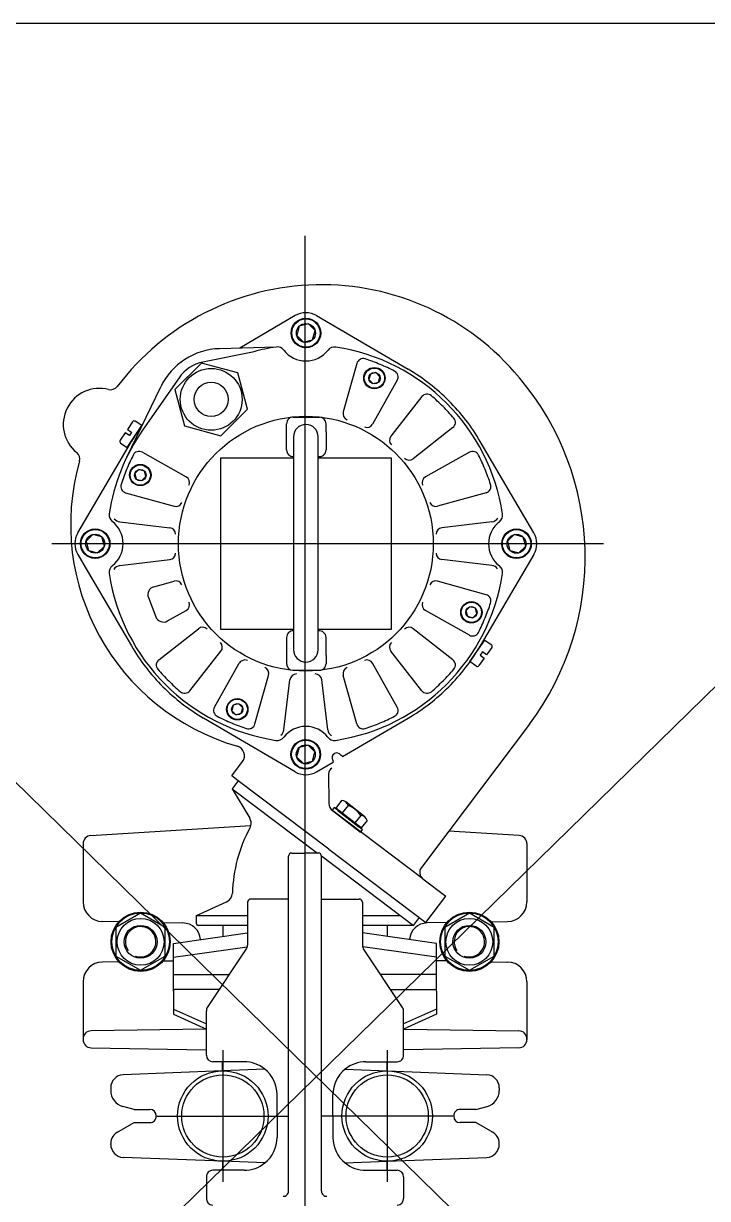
# Model space of a CAD drawing. Header units: metres. Extents: x 4626 to 5839, y 1264 to 1407.
# Drawn here: x 5795.9601 to 5796.1642, y 1300.4531 to 1300.8037 of the extents above; entities that cross this region are included whole.
import ezdxf

# ---------------------------------------------------------------- set-up
doc = ezdxf.new("R2010")
doc.units = ezdxf.units.M
doc.layers.add('AMR_IS_Pluvial', color=40, linetype='Continuous', true_color=0xffbf00)

# ---------------------------------------------------------------- blocks, each defined once
blk = doc.blocks.new('Pozo bombeo pluvial')
at = {"layer": 'AMR_IS_Pluvial'}
for p, q in [((-0.3287299519715816, 0.699451249266076), (0.3137887352049802, 0.07098141211395159)), ((0.3137887304055766, 0.6994512541730273), (-0.3287299471721781, 0.0709814072070003)), ((-0.01087824227033707, 0.6361091263602248), (-0.01087823976376967, 0.3079193904995918)), ((-0.01384433110706595, 0.6122678529964105), (-0.03035055240798101, 0.6025938589175439)), ((-0.00739512691325217, 0.6122678530455232), (0.01988996787258657, 0.5962765591361858)), ((-0.01260168032968068, 0.6090870833450026), (-0.01333472041460482, 0.6063513404199057)), ((-0.00986593741527031, 0.6098201234722183), (-0.01260168032968068, 0.6090870833450026)), ((-0.007863234585784085, 0.6078174206736549), (-0.00986593741527031, 0.6098201234722183)), ((-0.00859627467161772, 0.6050816777483305), (-0.007863234585784085, 0.6078174206736549)), ((-0.01333472041460482, 0.6063513404199057), (-0.01133201758602809, 0.6043486376213423)), ((-0.01133201758602809, 0.6043486376213423), (-0.00859627467161772, 0.6050816777483305)), ((-0.02609570055483346, 0.6014757798759547), (-0.04131878165026137, 0.5984298294310975)), ((-0.01949890350988426, 0.6029093822237428), (-0.03638760273042863, 0.6024183252179682)), ((-0.04177377670202986, 0.5981236648124195), (-0.04970447978303127, 0.5901929616097732)), ((-0.03094023471749097, 0.5952208260750922), (-0.04177377670202986, 0.5981236648124195)), ((0.004589239891174657, 0.598020330621921), (0.0005332180917321239, 0.5835514907685138)), ((-0.04846549249396048, 0.5937468884683312), (-0.05933500429728156, 0.5781335770655005)), ((-0.02803739581486298, 0.5843872841351185), (-0.03094023471749097, 0.5952208260750922)), ((0.008641130553769472, 0.5948219072354277), (0.008201306502996886, 0.5931804614801877)), ((0.008201306502996886, 0.5931804614801877), (0.009402928199961025, 0.5919788398014134)), ((0.01028257630241569, 0.5952617313114388), (0.008641130553769472, 0.5948219072354277)), ((0.01666884817859682, 0.5930167931489905), (0.009305874121309898, 0.5799177377411979)), ((0.01148419799937983, 0.5940601096326645), (0.01028257630241569, 0.5952617313114388)), ((0.01104437394860724, 0.5924186638771971), (0.01148419799937983, 0.5940601096326645)), ((-0.06406956057071511, 0.5700353555562288), (-0.05391414406312833, 0.5910613878197637)), ((-0.04970447978303127, 0.5901929616097732), (-0.04680164088040328, 0.5793594196695722)), ((0.009402928199961025, 0.5919788398014134), (0.01104437394860724, 0.5924186638771971)), ((0.02402021800571674, 0.5881047649520497), (0.01473595718471188, 0.5762894722963665)), ((-0.03596809889677388, 0.5764565809322448), (-0.02803739581486298, 0.5843872841351185)), ((-0.06398454197278625, 0.5729406796858711), (-0.05959546011399652, 0.5794477612448645)), ((-0.06235446693699487, 0.5805804613833061), (-0.06387376450311422, 0.5783280100745287)), ((-0.05959546011399652, 0.5794477612448645), (-0.06151630052045221, 0.5807433844372554)), ((-0.04680164088040328, 0.5793594196695722), (-0.03596809889677388, 0.5764565809322448)), ((-0.01638188485412684, 0.5721814059179451), (-0.01638188487868319, 0.5800305723078054)), ((-0.01441964490459213, 0.5819926059571117), (-0.01047216852566635, 0.5819926059521094)), ((-0.01061482318891649, 0.579785085988533), (-0.01062463437574479, 0.579785086001948)), ((-0.01047216852566635, 0.5819926059632508), (-0.00657068492819235, 0.5819926059930367)), ((-0.004608444894984132, 0.5775775660079034), (-0.00460844491408352, 0.5800303660080317)), ((0.03326554996965569, 0.5788594331293098), (0.02145025745630846, 0.5695751721273155)), ((-0.06454900786593498, 0.5773269206038094), (-0.06606830543296383, 0.575074469295032)), ((-0.06329764602833166, 0.5764828664005108), (-0.06454900786593498, 0.5773269206038094)), ((-0.06387376450311422, 0.5783280100745287), (-0.0626224026646014, 0.5774839558707754)), ((-0.0626224026646014, 0.5774839558707754), (-0.06329764602833166, 0.5764828664005108)), ((-0.0142989287214732, 0.576110791573683), (-0.01429892822125112, 0.512573460307749)), ((-0.006940528491213627, 0.5442194859901974), (-0.006940528761333553, 0.5761107916168839)), ((-0.004608444894984132, 0.5775775660079034), (-0.00460844485405687, 0.5721814060079851)), ((-0.07866809557435772, 0.5474440875391338), (-0.06267680166456557, 0.5747291823254272)), ((-0.06590538237924193, 0.574236302878262), (-0.06398454197278625, 0.5729406796858711)), ((0.05742863854356983, 0.5474440885784588), (0.04143734421722911, 0.5747291831207804)), ((-0.05941703567714285, 0.5715080626316649), (-0.04631798026912293, 0.5641450885746053)), ((-0.03611528392502805, 0.5697150410069298), (-0.03611528353576432, 0.518696801006854)), ((-0.0142989286705415, 0.5697150411733674), (-0.03611528392502805, 0.5697150410069298)), ((0.01490295607527514, 0.5697150413964209), (-0.006940528706763871, 0.569715041229756)), ((0.01490295646453887, 0.5186968013963451), (0.01490295607527514, 0.5697150413964209)), ((0.03817757827982859, 0.5715080633769958), (0.02507852298458602, 0.5641450891198474)), ((-0.06046035216149903, 0.5663234124526753), (-0.06166197384027328, 0.5651217907552564)), ((-0.06166197384027328, 0.5651217907552564), (-0.06122214976403484, 0.5634803450066102)), ((-0.05881890640648635, 0.5658835884014479), (-0.06046035216149903, 0.5663234124526753)), ((-0.05837908232933842, 0.5642421426530291), (-0.05881890640648635, 0.5658835884014479)), ((-0.06122214976403484, 0.5634803450066102), (-0.05958070400902216, 0.5630405209556102)), ((-0.05958070400902216, 0.5630405209556102), (-0.05837908232933842, 0.5642421426530291)), ((-0.06442057315052807, 0.559428454343788), (-0.04995173329734826, 0.555372432544118)), ((0.04318111593693175, 0.5594284551655164), (0.02871227614468808, 0.5553724331448393)), ((-0.06616069864594465, 0.5507587518272885), (-0.05122581065552367, 0.548967212868547)), ((0.04490256237932044, 0.5507565119828541), (0.02998635360108892, 0.5489672134888224)), ((0.07822858977488067, 0.5442194866404861), (-0.08645692615573353, 0.5442194853831097)), ((-0.0742176632020346, 0.5469759798666018), (-0.076220366000598, 0.5449732770375704)), ((-0.076220366000598, 0.5449732770375704), (-0.07548732587383711, 0.5422375341236148)), ((-0.0714819202767103, 0.5462429397814503), (-0.0742176632020346, 0.5469759798666018)), ((-0.0727515829485128, 0.5415044940382359), (-0.0707488801499494, 0.5435071968672673)), ((-0.0707488801499494, 0.5435071968672673), (-0.0714819202767103, 0.5462429397814503)), ((-0.006940528249288036, 0.5125734603902856), (-0.006940528491213627, 0.5442194859901974)), ((0.05151212596683763, 0.5469344778857703), (0.04950942316827422, 0.5449317750567388)), ((0.04950942316827422, 0.5449317750567388), (0.05024246329594462, 0.5421960321427832)), ((0.05424786889216193, 0.5462014378003914), (0.05151212596683763, 0.5469344778857703)), ((0.05498090901892283, 0.5434656948864358), (0.05424786889216193, 0.5462014378003914)), ((-0.07866809552524501, 0.5409948833457747), (-0.07578083052612783, 0.5360684967213274)), ((-0.07548732587383711, 0.5422375341236148), (-0.0727515829485128, 0.5415044940382359)), ((0.05742863859268255, 0.5409948843848724), (0.0414373446828904, 0.5137097895985789)), ((0.05024246329594462, 0.5421960321427832), (0.05297820622035943, 0.5414629920574043)), ((0.05297820622035943, 0.5414629920574043), (0.05498090901892283, 0.5434656948864358)), ((-0.06614201936099562, 0.537682459941152), (-0.0512258105827641, 0.5394717584351838)), ((0.04492124166517897, 0.537680220096945), (0.0299863536738485, 0.5394717590554592)), ((-0.07578083052612783, 0.5360684967213274), (-0.07415687018692552, 0.5332976196132222)), ((-0.07415687018692552, 0.5332976196132222), (-0.06267680119890429, 0.5137097888034532)), ((-0.05599075291956979, 0.5313736319799318), (-0.04995173312636325, 0.5330665387791669)), ((0.04318111616976239, 0.5290105175804456), (0.02871227631567308, 0.5330665393798881)), ((-0.05761496217564854, 0.5281235228062542), (-0.05539244599822268, 0.5224036239262659)), ((-0.05190430755646958, 0.5211538100797952), (-0.0463179799653517, 0.5242938828041588)), ((0.03817757869637717, 0.5169309092923413), (0.02507852328835725, 0.5242938833494009)), ((0.03834124702734698, 0.5253984509686234), (0.03713962534857274, 0.5241968292709771)), ((0.03713962534857274, 0.5241968292709771), (0.03757944942481117, 0.5225553835225583)), ((0.03757944942481117, 0.5225553835225583), (0.03922089517982386, 0.5221155594713309)), ((0.03998269278326916, 0.524958626917396), (0.03834124702734698, 0.5253984509686234)), ((0.03922089517982386, 0.5221155594713309), (0.0404225168585981, 0.5233171811687498)), ((0.0404225168585981, 0.5233171811687498), (0.03998269278326916, 0.524958626917396)), ((-0.05450500695133087, 0.5095795387946964), (-0.04268971443798364, 0.5188637997966907)), ((-0.03611528353576432, 0.518696801006854), (-0.01429892826945434, 0.5186968011735189)), ((-0.01638188442666433, 0.5162575659182949), (-0.01638188433116738, 0.508408398850861)), ((-0.006940528296581761, 0.5186968012296802), (0.01490295646453887, 0.5186968013963451)), ((-0.004608444385667099, 0.5108614060079617), (-0.00460844442659436, 0.5162575660081075)), ((0.03326555049898161, 0.509579539464994), (0.02145025784375321, 0.5188638002864536)), ((0.03829955525452533, 0.5090300062292954), (0.0428015328670881, 0.5154594966879813)), ((0.0428015328670881, 0.5154594966879813), (0.04469946897916088, 0.5141305475376612)), ((-0.04525967498830141, 0.5003342069721839), (-0.03597541416638705, 0.512149499627867)), ((0.02402021867601434, 0.5003342075010551), (0.01473595767402003, 0.512149500014857)), ((0.04205292185906728, 0.5119298374529535), (0.04136030991776352, 0.5109406850747291)), ((0.04328936233105196, 0.5110640725274607), (0.04205292185906728, 0.5119298374529535)), ((0.04484773919739382, 0.5132896653783519), (0.04328936233105196, 0.5110640725274607)), ((-0.03790830516027199, 0.4954221787752431), (-0.03054533110298507, 0.5085212341830356)), ((-0.01062463379275869, 0.5088991659351905), (-0.0106148226204823, 0.5088991659620206)), ((-0.004608444385667099, 0.5108614060079617), (-0.00460844436656771, 0.5084086060080608)), ((0.01666884892438247, 0.4954221791917917), (0.00930587466700672, 0.508521234487489)), ((0.04019749136659811, 0.50770105707943), (0.03829955525452533, 0.5090300062292954)), ((0.04259675039156718, 0.5100749201492363), (0.04103837352522532, 0.5078493272981177)), ((0.04136030991776352, 0.5109406850747291), (0.04259675039156718, 0.5100749201492363)), ((-0.01441964432797249, 0.5064463659091416), (-0.01040202197873441, 0.5064463659755347)), ((-0.01040202197873441, 0.5064463659637113), (-0.006570684351572709, 0.5064463659930425)), ((-0.02582869687194034, 0.4904186413023126), (-0.0217726750734073, 0.5048874811554924)), ((-0.01715899435566826, 0.4886785158064413), (-0.01536745539760886, 0.503613403797317)), ((-0.004082702470441291, 0.4886971950918451), (-0.005872000963790924, 0.5036134038696218)), ((0.004589240713357867, 0.4904186415346885), (0.000533218691998627, 0.5048874813260227)), ((-0.03228383093028242, 0.4960203080468091), (-0.0327236549819645, 0.4943788622913416)), ((-0.0306423851816362, 0.4964601321230475), (-0.03228383093028242, 0.4960203080468091)), ((-0.02944076348467206, 0.4952585104438185), (-0.0306423851816362, 0.4964601321230475)), ((-0.02988058753544465, 0.4936170646885785), (-0.02944076348467206, 0.4952585104438185)), ((-0.01384433006842301, 0.476171118878483), (-0.04112942485426174, 0.4921624127878204)), ((-0.0327236549819645, 0.4943788622913416), (-0.03152203328318137, 0.4931772406125674)), ((-0.03152203328318137, 0.4931772406125674), (-0.02988058753544465, 0.4936170646885785)), ((0.0003021378579433076, 0.4806823442659152), (0.01988996866748494, 0.4921624132539364)), ((0.05607152458924247, 0.4903664726020907), (0.03202704588420602, 0.4584583711412051)), ((-0.009907439395647089, 0.4840903343026639), (-0.01264318231005745, 0.483357294175903)), ((-0.007904736567070358, 0.4820876315043279), (-0.009907439395647089, 0.4840903343026639)), ((-0.01264318231005745, 0.483357294175903), (-0.0133762223949816, 0.4806215512503513)), ((-0.0133762223949816, 0.4806215512503513), (-0.01137351956640487, 0.4786188484517879)), ((-0.0086377766519945, 0.4793518885790036), (-0.007904736567070358, 0.4820876315043279)), ((-0.002120711879797454, 0.4815631399899303), (-0.002106594401993789, 0.4815718391355404)), ((-0.002106594401993789, 0.4815718391355404), (-0.002082180460092786, 0.48158699729197)), ((0.0003021378579433076, 0.4806823442659152), (-0.000190711996765458, 0.4811445889363313)), ((-0.03275426769323531, 0.4749043842698484), (-0.029533407645431, 0.4791786099842739)), ((-0.01137351956640487, 0.4786188484517879), (-0.0086377766519945, 0.4793518885790036)), ((-0.007395125874609221, 0.4761711189280504), (-0.002468739250616636, 0.4790583839271676)), ((-0.002610315706078836, 0.4795525370420819), (-0.002468739250616636, 0.4790583839271676)), ((-0.03079537450321368, 0.4734282523959337), (-0.03275426769323531, 0.4749043842698484)), ((-0.03079537450321368, 0.4734282523959337), (-0.03256673275154753, 0.471077580567453)), ((-0.003762648476367758, 0.4530576325369111), (-0.03079537450321368, 0.4734282523959337)), ((-0.00385294332227204, 0.4755289976133099), (-0.003774398272980761, 0.4667925734661367)), ((-0.03256673275154753, 0.471077580567453), (-0.007145065601434908, 0.4519209806312574)), ((-0.03256673275154753, 0.471077580567453), (-0.02736338363229152, 0.462272618075076)), ((6.323585785139585e-05, 0.467577449878263), (-0.001678471835475648, 0.4653481656564509)), ((0.006954585946914449, 0.4627119769784258), (0.001263386142454692, 0.4671584295138018)), ((-0.002202945009230461, 0.465508917173338), (-0.002806982790389156, 0.4647357840581208)), ((-0.002806982790389156, 0.4647357840581208), (-0.0005842250839123153, 0.4629991754384264)), ((0.02433234644831828, 0.4441714889590003), (-0.002602515468424826, 0.464468362923526)), ((1.981269724637968e-05, 0.4637723085536436), (-0.002202945009230461, 0.465508917173338)), ((0.005909794572289684, 0.4594195622757979), (-0.001678471835475648, 0.4653481656564509)), ((-0.001074313946446637, 0.4646271339602208), (-0.0009535063900329988, 0.4647817605832643)), ((-0.001074313946446637, 0.4646271339602208), (0.005172888195374981, 0.4597462847978022)), ((-0.0005842250839123153, 0.4629991754384264), (0.003474723771432764, 0.4598279770893896)), ((0.004078761551681964, 0.4606011102046068), (1.981269724637968e-05, 0.4637723085536436)), ((0.001960302459337981, 0.4660952990329861), (0.0002185947669204324, 0.463866014811174)), ((0.005754435663220647, 0.463130997342887), (0.004012727970803098, 0.4609017131208475)), ((-0.07480182265862823, 0.4571638577067461), (-0.02703104943157086, 0.4601060505235637)), ((0.003474723771432764, 0.4598279770893896), (0.00569748147700011, 0.4580913684696952)), ((0.006301519258158805, 0.4588645015851398), (0.004078761551681964, 0.4606011102046068)), ((0.005172888195374981, 0.4597462847978022), (0.005293695751788619, 0.4599009114208457)), ((0.007651502264707233, 0.4616488464976101), (0.005909794572289684, 0.4594195622757979)), ((0.00569748147700011, 0.4580913684696952), (0.006301519258158805, 0.4588645015851398)), ((0.03202704588420602, 0.4584583711412051), (0.02384958513175661, 0.4476065140233914)), ((0.05304534085280466, 0.4571638586830886), (0.03202704588420602, 0.4584583711412051)), ((-0.0771038408838649, 0.4547156966034436), (-0.07710384075198817, 0.437351438385349)), ((-0.003762648476367758, 0.4530576325369111), (0.02522897074049979, 0.4312108808044286)), ((0.05534735911624011, 0.4547156976150291), (0.05534735924811685, 0.4373514393969344)), ((-0.01578384009189904, 0.3509662511060014), (-0.01578384085587459, 0.4509398605650858)), ((-0.01480272086337209, 0.451920980572595), (-0.01087824086334876, 0.4519209806026083)), ((-0.006953760863325442, 0.4519209806326216), (-0.01087824086334876, 0.4519209806026083)), ((-0.005977916700430796, 0.4510414708634016), (0.02149871930123481, 0.4303363408498626)), ((-0.005972640092295478, 0.3509662511808074), (-0.005972640856271028, 0.4509398606401192)), ((0.02433234644831828, 0.4441714889590003), (0.03113349823615863, 0.4390464535654246)), ((0.02522897074049979, 0.4312108808044286), (0.03113349823615863, 0.4390464535654246)), ((-0.04325520072143263, 0.4332797003553424), (-0.03425353075181192, 0.4373671605389973)), ((-0.0280478407503324, 0.4372041804713263), (-0.0280478406984912, 0.4303363404715128)), ((-0.01578384075855865, 0.4381853005652374), (-0.02706672075873939, 0.4381853004788354)), ((-0.005972640758955094, 0.4381853006400434), (0.005310239241225645, 0.438185300726218)), ((0.006291359249189554, 0.4372041807337155), (0.006291359301030752, 0.4303363407336747)), ((-0.06645452496013604, 0.4313845243277683), (-0.07131521908286231, 0.4314655358593882)), ((-0.05993424072585185, 0.4339267614147957), (-0.06729264069326746, 0.4296783871377556)), ((-0.05257584069295262, 0.4296783872503056), (-0.05993424072585185, 0.4339267614147957)), ((-0.04325520070233324, 0.4308269003554415), (-0.04325520072143263, 0.4332797003553424)), ((-0.04325520072143263, 0.4332797003553424), (-0.02804784072122857, 0.4332797004713029)), ((0.006291359278293385, 0.4332797007336922), (0.01759274863252358, 0.4332797008200941)), ((0.02149871930123481, 0.4303363408498626), (0.02327007754956867, 0.4326870126783433)), ((0.03817775927382172, 0.433926762163992), (0.03081935930731561, 0.4296783878871793)), ((0.04553615930672095, 0.4296783879995019), (0.03817775927382172, 0.433926762163992)), ((0.04469804354630469, 0.4313845251765542), (0.04955873766903096, 0.4314655367822979)), ((-0.06729264069326746, 0.4296783871377556), (-0.06729264062869333, 0.4211816386964529)), ((-0.05321652617294603, 0.4311608615016667), (-0.04732085773775907, 0.4310471008689092)), ((-0.0525758406283785, 0.4211816388087755), (-0.05257584069295262, 0.4296783872503056)), ((-0.05012304065803619, 0.4249498391450288), (-0.0280478406812108, 0.4280654930048513)), ((-0.0280478406984912, 0.4303363404715128), (-0.04276464069880603, 0.4303363403591902)), ((-0.03540624069864862, 0.4303363404151241), (-0.03540624067318277, 0.427026941718168)), ((-0.0280478406984912, 0.4303363404715128), (-0.02804784065301646, 0.4243844362179061)), ((0.006291359301030752, 0.4303363407336747), (0.006291359346505487, 0.424384436480068)), ((0.02149871930123481, 0.4303363408498626), (0.006291359301030752, 0.4303363407336747)), ((0.02836655934243026, 0.4249498397443858), (0.006291359318311152, 0.4280654932670132)), ((0.01364975930118817, 0.430336340789836), (0.01364975932665402, 0.4270269420926525)), ((0.03146004476275266, 0.4311608621483174), (0.02556437632938469, 0.4310471014255199)), ((0.03081935930731561, 0.4296783878871793), (0.03081935937188973, 0.4211816394456491)), ((0.04553615937129507, 0.4211816395579717), (0.04553615930672095, 0.4296783879995019)), ((-0.05012304054889682, 0.4107139403029123), (-0.05012304065803619, 0.4249498391450288)), ((0.02836655945156963, 0.4107139409024967), (0.02836655934243026, 0.4249498397443858)), ((-0.06729264062869333, 0.4211816386964529), (-0.05993424059579411, 0.416933264531508)), ((-0.05993424059579411, 0.416933264531508), (-0.0525758406283785, 0.4211816388087755)), ((-0.05012304062620387, 0.4208404439834794), (-0.02809614759644319, 0.4239517168105067)), ((-0.03998304671586084, 0.4058609963340132), (-0.02837663444006466, 0.4232971279270714)), ((0.02836655937426258, 0.4208404445830638), (0.006339666297208169, 0.423951717073578)), ((0.01822656569311221, 0.4058609967785287), (0.00662015314992459, 0.4232971281944629)), ((0.03081935937188973, 0.4211816394456491), (0.03817775940387946, 0.4169332652809317)), ((0.03817775940387946, 0.4169332652809317), (0.04553615937129507, 0.4211816395579717)), ((-0.06645452486918657, 0.4194755015191731), (-0.07131521899100335, 0.4193944899134294)), ((-0.05318486040778225, 0.4197364921815279), (-0.05012304061801842, 0.419778782935964)), ((0.03142837917312136, 0.4197364928277239), (0.02836655938244803, 0.4197787835355484)), ((0.04469804363725416, 0.4194755023681864), (0.04955873776088993, 0.4193944908363392)), ((-0.05012304058618611, 0.4156341471871201), (-0.03347752002173365, 0.4156341473144494)), ((0.02836655941428035, 0.4156341477864771), (0.01172103885073739, 0.4156341476596026)), ((-0.07710384056917974, 0.4135085872987929), (-0.077103840439122, 0.3963914541573104)), ((-0.05012304054889682, 0.4107139403029123), (-0.05012304049614613, 0.4038461003028715)), ((-0.03642612751355045, 0.4112045004076208), (-0.04963248055173608, 0.4112045003066669)), ((0.0146696464098568, 0.411204500797794), (0.02787599944804242, 0.4112045008985206)), ((0.02836655945156963, 0.4107139409024967), (0.02836655950432032, 0.4038461009022285)), ((0.05534735943092528, 0.4135085883103784), (0.05534735956189252, 0.3962465208828689)), ((-0.05012304050796956, 0.4053527486526036), (-0.0403118404738052, 0.4009341634996417)), ((-0.05012304049614613, 0.4038461003028715), (-0.04031184046198177, 0.3993912216728859)), ((-0.04031184041468805, 0.3931708457448622), (-0.04031184050290904, 0.4047736880431785)), ((0.0185553595847523, 0.3931708461941525), (0.01855535949653131, 0.4047736884926962)), ((0.02836655949249689, 0.4053527492519606), (0.01855535952563514, 0.4009341639489321)), ((0.02836655950432032, 0.4038461009022285), (0.01855535953745857, 0.3993912221224036)), ((-0.077103840439122, 0.3963914541573104), (-0.0771038404382125, 0.3962465198712835)), ((-0.04044496574442746, 0.3993519017435574), (-0.07468741875163687, 0.3988439843917604)), ((0.01868848481990426, 0.3993519021951215), (0.05293093783620861, 0.3988439853665113)), ((-0.07469566809322714, 0.3937941259143827), (-0.04044496569713374, 0.3931708457437253)), ((-0.04031184040195512, 0.3915821003779456), (-0.04031184041468805, 0.3931708457448622)), ((-0.03540624041397678, 0.3930537804153573), (-0.03540624011384352, 0.3538089804151241)), ((0.01364975958586001, 0.3930537807898418), (0.01364975988599326, 0.3538089807898359)), ((0.01855535959748522, 0.391582100827236), (0.0185553595847523, 0.3931708461941525)), ((0.05293918725419644, 0.3937941268891336), (0.01868848486719799, 0.3931708461952894)), ((-0.03540624038760143, 0.3896198604152232), (-0.03834960038784629, 0.3896198603929406)), ((-0.03553265208847733, 0.3870538478181516), (-0.03553265210848622, 0.3896198604143137)), ((-0.02902896038722247, 0.3896198604638812), (-0.03540624038760143, 0.3896198604152232)), ((0.007272479612765892, 0.3896198607412771), (0.01355904654792539, 0.3896198607892529)), ((0.01355904654792539, 0.3896343639808038), (0.01355904656611528, 0.3872533726098482)), ((0.01364975961223536, 0.389619860789935), (0.01659311961248022, 0.389619860812445)), ((-0.03552778978155402, 0.386930510363527), (-0.0651338077886976, 0.3857633584680116)), ((-0.0228507222409462, 0.3874302757631085), (-0.03552778978155402, 0.386930510363527)), ((0.001094241498321935, 0.3874302759459169), (0.01364975963315374, 0.3869353025556848)), ((0.0136502918721817, 0.3869352815731872), (0.04337732707153918, 0.3857633592965612)), ((-0.06885655794303602, 0.3818909429292034), (-0.06885655793666956, 0.3810474059052922)), ((-0.01921776026392763, 0.373431380538932), (-0.01921776031304034, 0.3798086605388562)), ((-0.002538720264055883, 0.3734313806662612), (-0.002538720313168596, 0.3798086606661855)), ((0.04710007728681376, 0.3818909438145965), (0.04710007729318022, 0.3810474067909126)), ((-0.06186839617748774, 0.3753936202131172), (-0.06524307290419529, 0.376315033359333)), ((-0.06186839617748774, 0.3753936202131172), (-0.05716165542162344, 0.3753936202492696)), ((0.0401119156204004, 0.375393620991872), (0.03540517486453609, 0.375393620955947)), ((0.0401119156204004, 0.375393620991872), (0.04348659233346552, 0.3763150341897017)), ((-0.05524847140713973, 0.3734804362636623), (-0.05524847140713973, 0.37338232426373)), ((-0.05524847140713973, 0.37338232426373), (-0.05524847140713973, 0.3734804362636623)), ((-0.05502864026402676, 0.3734313802656288), (-0.01578384026379354, 0.3734313805653073)), ((-0.01921776026392763, 0.373431380538932), (-0.01921776021481492, 0.3670541005387804)), ((0.03327215973604325, 0.3734313809397918), (-0.005972640264189977, 0.3734313806401133)), ((-0.002538720264055883, 0.3734313806662612), (-0.002538720214943169, 0.367054100666337)), ((0.03349199087915622, 0.3733823249413035), (0.03349199087915622, 0.3734804369414633)), ((0.03349199087915622, 0.3734804369414633), (0.03349199087915622, 0.3733823249413035)), ((-0.0670576359188999, 0.3684731311814176), (-0.06186839614747441, 0.3714691402133212)), ((-0.06186839614747441, 0.3714691402133212), (-0.05716165539161011, 0.3714691402492463)), ((0.04011191565041372, 0.3714691409920761), (0.03540517489454942, 0.371469140956151)), ((0.04530115546731395, 0.3684731320395258), (0.04011191565041372, 0.3714691409920761)), ((-0.06885655781388778, 0.3649718173903693), (-0.06885655781570676, 0.3652196990583434)), ((0.04710007741596201, 0.3649718182759898), (0.04710007741414302, 0.3652196999439639)), ((-0.03540624016113725, 0.3599274586495085), (-0.0651337952058384, 0.3610994014197786)), ((-0.03540624014021887, 0.3572429004152582), (-0.03540624016113725, 0.3599318287936057)), ((-0.02285072202630545, 0.3594324852590489), (-0.03540624016113725, 0.3599274586495085)), ((0.001094241712962685, 0.3594324854420847), (0.0136502920777275, 0.3599274800062631)), ((0.01355904677620856, 0.359732304750878), (0.01355904679530795, 0.3572429007892879)), ((0.0136502920777275, 0.3599274800062631), (0.04337731486702978, 0.3610994022483283)), ((-0.04031184012546873, 0.3552806603779572), (-0.04031184007544653, 0.3488236573077756)), ((-0.03540624014021887, 0.3572429004152582), (-0.03834960014046374, 0.3572429003929756)), ((-0.02902896013983991, 0.3572429004639162), (-0.03540624014021887, 0.3572429004152582)), ((0.007272479860148451, 0.357242900741312), (0.01355904679530795, 0.3572429007892879)), ((0.01355904679530795, 0.3572429007892879), (0.01659311985986278, 0.35724290081248)), ((0.01855535987397161, 0.355280660827475), (0.01855535992399382, 0.3488236577572934))]:
    blk.add_line(p, q, dxfattribs=at)
blk.add_lwpolyline([(-0.3287299519715816, 0.699451249266076), (-0.3287299471721781, 0.0709814072070003), (0.3137887352049802, 0.07098141211395159), (0.3137887304055766, 0.6994512541730273)], close=True, dxfattribs=at)
for centre, radius in [((-0.01059897750019445, 0.607084380546894), 0.004415040000000015), ((-0.01059897750019445, 0.607084380546894), 0.004226174399999908), ((-0.01059897750019445, 0.607084380546894), 0.002832249480536641), ((-0.03887093779940187, 0.5872901228724459), 0.009227433600000003), ((0.00984275225073361, 0.5936202855564261), 0.003188640000000015), ((0.00984275225073361, 0.5936202855564261), 0.003024302400000039), ((0.00984275225073361, 0.5936202855564261), 0.001699349688321954), ((-0.03887093779940187, 0.5872901228724459), 0.005089292186539755), ((-0.01061972849038284, 0.5442194859620031), 0.03801840000000123), ((-0.06002052808526059, 0.564681966704029), 0.003188640000000015), ((-0.06002052808526059, 0.564681966704029), 0.003024302400000039), ((-0.06002052808526059, 0.564681966704029), 0.001699349688321954), ((-0.0734846230752737, 0.5442402369521915), 0.004415040000000015), ((-0.0734846230752737, 0.5442402369521915), 0.004226174399999908), ((-0.0734846230752737, 0.5442402369521915), 0.002832249480536641), ((0.05224516609359853, 0.5441987349718147), 0.004415040000000015), ((0.05224516609359853, 0.5441987349718147), 0.004226174399999908), ((0.05224516609359853, 0.5441987349718147), 0.002832249480536641), ((0.03878107110358542, 0.5237570052199771), 0.003188640000000015), ((0.03878107110358542, 0.5237570052199771), 0.003024302400000039), ((0.03878107110358542, 0.5237570052199771), 0.001699349688321954), ((-0.03108220923240879, 0.4948186863675801), 0.003188640000000015), ((-0.03108220923240879, 0.4948186863675801), 0.003024302400000039), ((-0.03108220923240879, 0.4948186863675801), 0.001699349688321954), ((-0.01064047948057123, 0.4813545913773396), 0.004415040000000015), ((-0.01064047948057123, 0.4813545913773396), 0.004226174399999908), ((-0.01064047948057123, 0.4813545913773396), 0.002832249480536641), ((-0.05993424066127773, 0.4254300129732655), 0.008830080000000245), ((-0.05993424066127773, 0.4254300129732655), 0.008584800000000245), ((-0.05993424066127773, 0.4254300129732655), 0.006990480000000002), ((0.03817775933839584, 0.4254300137224618), 0.008830080000000245), ((0.03817775933839584, 0.4254300137224618), 0.008584800000000245), ((0.03817775933839584, 0.4254300137224618), 0.006990480000000002), ((-0.05993424066127773, 0.4254300129732655), 0.004905600000000123), ((0.03817775933839584, 0.4254300137224618), 0.004905600000000123), ((-0.03540624026391015, 0.3734313804152407), 0.0134904), ((-0.03540624026391015, 0.3734313804152407), 0.012264), ((0.01364975973592664, 0.3734313807899525), 0.0134904), ((0.01364975973592664, 0.3734313807899525), 0.012264)]:
    blk.add_circle(centre, radius, dxfattribs=at)
for centre, radius, start, end in [((-0.005876859980162408, 0.5449706825738758), 0.07652977355520002, 39.60414276902963, 142.9104814072258), ((-0.01061972896786756, 0.6067658859619769), 0.006377280000000001, 59.62621423776915, 120.3737866374317), ((-0.03580304393744882, 0.5823138617588484), 0.02011296000000001, 91.6654668799921, 154.2198044524666), ((-0.01061972849038284, 0.5442194859620031), 0.05935776000000123, 98.60301853222548, 105.1252178070768), ((-0.01913199545015232, 0.6004841798987854), 0.002452800000000001, 37.72157868474422, 98.60301853222548), ((-0.01059897750019445, 0.607084380546894), 0.00833492654170724, 217.7215786847443, 322.2405959395326), ((-0.002070318711957952, 0.6004785480322425), 0.002452800000000001, 81.35915609209475, 142.2405959395326), ((-0.01061972849038284, 0.5442194859620031), 0.05935776000000123, 8.603018532182947, 81.35915609209475), ((-0.03907353037629946, 0.5872084905299744), 0.01144375812460711, 101.3147609351764, 145.1555398120592), ((0.006478645384959236, 0.5974906772462418), 0.001962240000000001, 71.9045274569964, 164.3403251076919), ((-0.01089137312919775, 0.5443328148253386), 0.05788608000000002, 67.20866471003008, 71.9045274569964), ((-0.01034751111546939, 0.5441075398080102), 0.05788608000000002, 63.09547341802, 67.79133616506192), ((-0.01061972849038284, 0.5442194859620031), 0.06033888000000122, 45.00000043758227, 59.62621423776915), ((0.01495831523334346, 0.5939782830660079), 0.001962240000000001, 330.6596757673498, 63.09547341802), ((-0.01005423733295174, 0.5401958075226503), 0.08279842394880003, 323.0000004375538, 40.30714810766079), ((-0.07222115496460901, 0.5797850854917215), 0.01079232, 75.39257829245678, 231.0530147393426), ((-0.06888080581120448, 0.5926020770009472), 0.002452800000000001, 255.3925782924568, 322.9104814072257), ((0.02556311149874091, 0.586892384859766), 0.001962240000000001, 49.40452745699901, 141.8403251077229), ((-0.01082732633403793, 0.5444281420818697), 0.05788608000000002, 44.70866471008667, 49.40452745699901), ((-0.01061972849038284, 0.5442194859620031), 0.06033888000000122, 30.3737866373914, 45.00000043758227), ((0.002422623584607209, 0.5830218373928346), 0.001962240000000001, 164.3403251076919, 247.500000437502), ((-0.01041107236778771, 0.544011888121986), 0.05788608000000002, 40.59547341806902, 45.29133616507079), ((-0.01061972849038284, 0.5442194859620031), 0.06033888000000122, 143.8733795602737, 149.6262142376754), ((-0.06185392220231734, 0.5802428397018957), 0.0006037660406400002, 56.00000043759743, 146.0000004376517), ((-0.01441964489004022, 0.5800303659571), 0.001962240000000001, 90.00000043751731, 180.0000004375564), ((-0.01062463432117511, 0.5761107916018773), 0.003674294400000001, 90.00000085064704, 180.0000004375564), ((-0.01061482316072215, 0.5761107915886896), 0.003674294400000001, 4.375563881935468e-07, 90.00000043751731), ((-0.006570684913640434, 0.580030365993025), 0.001962240000000001, 4.375563881935468e-07, 90.00000043751731), ((0.007595341176056536, 0.5808792276584427), 0.001962240000000001, 247.500000437502, 330.6596757673498), ((0.03205316985349782, 0.5804023266032345), 0.001962240000000001, 308.159675767471, 40.59547341806902), ((-0.01061972849038284, 0.5442194859620031), 0.05935776000000123, 145.1555398120592, 171.3591560921225), ((-0.0655677606973768, 0.5747368476136216), 0.0006037660406400002, 146.0000004376517, 236.0000004375974), ((0.01627885067682655, 0.5750770922038555), 0.001962240000000001, 141.8403251077229, 225.0000004375823), ((-0.06037852559529711, 0.5697975296866389), 0.001962240000000001, 60.65967576738533, 153.0954734180432), ((-0.01441964485366043, 0.5721814059329517), 0.001962240000000001, 180.0000004375564, 273.5270394008865), ((-0.006570684853613784, 0.5721814059929784), 0.001962240000000001, 259.1358823178253, 4.375563881935468e-07), ((0.03913906822253921, 0.5697975304465217), 0.001962240000000001, 26.90452745698205, 119.3403251077653), ((-0.01184851579182578, 0.5500004754771908), 0.0689551543296, 164.1661960582743, 253.8194858252637), ((-0.08054705120775907, 0.5694839857660554), 0.002452800000000001, 344.1661960582744, 51.05301473934271), ((-0.01050778233638994, 0.5444917033373713), 0.05788608000000002, 153.0954734180432, 157.7913361650838), ((0.02023787734015059, 0.5711180656012402), 0.001962240000000001, 225.0000004375823, 308.159675767471), ((-0.01073167464892322, 0.5444917033355523), 0.05788608000000002, 22.20866471001722, 26.90452745698205), ((-0.01073305735371832, 0.5439478413234156), 0.05788608000000002, 157.2086647100061, 161.90452745698), ((-0.01050639962340938, 0.5439478413252345), 0.05788608000000002, 18.09547341812411, 22.79133616504851), ((-0.06389091977507633, 0.5613178598373452), 0.001962240000000001, 161.90452745698, 254.3403251077547), ((-0.04727947018727718, 0.562434555629352), 0.001962240000000001, 337.500000437565, 60.65967576738533), ((0.02604001292729663, 0.5624345561896007), 0.001962240000000001, 119.3403251077653, 202.5000004375957), ((0.04265146253146668, 0.5613178606508882), 0.001962240000000001, 285.6596757674548, 18.09547341812411), ((-0.04942207992189651, 0.5572618380379026), 0.001962240000000001, 254.3403251077547, 337.500000437565), ((0.0281826227401325, 0.5572618386304384), 0.001962240000000001, 202.5000004375957, 285.6596757674548), ((-0.06687879056153179, 0.5527688957408827), 0.002452800000000001, 171.3591560921225, 232.2405959396081), ((-0.0734846230752737, 0.5442402369521915), 0.00833492654170724, 307.7215786847522, 52.24059593960808), ((-0.0658685633497953, 0.5531940926266543), 0.002452800000000001, 217.9617249881702, 263.159675767394), ((0.05224516609359853, 0.5441987349718147), 0.00833492654170724, 127.7215786847522, 232.2405959396081), ((0.0446104270467913, 0.5531918527776725), 0.002452800000000001, 276.8403251077212, 327.5865719146838), ((0.04564496544571739, 0.5527317529224547), 0.002452800000000001, 307.7215786847522, 8.603018532182947), ((-0.07316612849081139, 0.5442194854845184), 0.006377280000000001, 149.6262142376754, 210.3737866373914), ((-0.05145951889244316, 0.5470189402290089), 0.001962240000000001, 4.375563881935468e-07, 83.15967576739399), ((0.03022006186711224, 0.5470189408529222), 0.001962240000000001, 96.84032510772131, 180.0000004375564), ((0.05192667150913621, 0.5442194864397152), 0.006377280000000001, 329.6262142376754, 30.3737866373914), ((-0.05145951884969691, 0.5414200310713113), 0.001962240000000001, 276.8403251077212, 4.375563881935468e-07), ((0.03022006190985849, 0.5414200316949973), 0.001962240000000001, 180.0000004375564, 263.159675767394), ((-0.06688442242830206, 0.5357072190017789), 0.002452800000000001, 127.7215786847522, 188.603018532183), ((-0.06584988402846648, 0.5352471191463337), 0.002452800000000001, 96.84032510772131, 147.5865719146837), ((0.04462910636902961, 0.5352448792978066), 0.002452800000000001, 37.96172498817017, 83.15967576739399), ((0.04563933357985661, 0.5356700761831235), 0.002452800000000001, 351.3591560921225, 52.24059593960808), ((-0.01061972849038284, 0.5442194859620031), 0.05935776000000123, 188.603018532183, 261.3591560920948), ((-0.04942207972271717, 0.5311771332937951), 0.001962240000000001, 22.50000043759571, 105.6596757674548), ((-0.01061972849038284, 0.5442194859620031), 0.05935776000000123, 278.6030185322255, 351.3591560921225), ((0.02818262293931184, 0.5311771338865583), 0.001962240000000001, 74.34032510775464, 157.5000004375651), ((-0.0553286861631932, 0.5290118751231603), 0.002452800000000001, 105.6596757674548, 201.2340679372955), ((-0.04727946990897181, 0.5260044157348602), 0.001962240000000001, 299.3403251077653, 22.50000043759571), ((0.02604001320560201, 0.5260044162946542), 0.001962240000000001, 157.5000004375651, 240.6596757673854), ((-0.01050639962704736, 0.5444911306005906), 0.05788608000000002, 337.208664710006, 341.90452745698), ((0.04265146279340115, 0.527121112086661), 0.001962240000000001, 341.90452745698, 74.34032510775464), ((-0.05310616998576734, 0.5232919762429447), 0.002452800000000001, 201.2340679372955, 299.3403251077653), ((-0.04147733432182577, 0.517320906322766), 0.001962240000000001, 45.00000043758227, 128.159675767471), ((0.02023787775124219, 0.517320906794339), 0.001962240000000001, 51.84032510773317, 135.0000004376099), ((-0.01073167464528524, 0.5439472685866349), 0.05788608000000002, 333.0954734180432, 337.7913361650838), ((-0.01441964442619792, 0.5162575659333015), 0.001962240000000001, 86.47296111483476, 180.0000004375564), ((-0.006570684426151274, 0.5162575659931008), 0.001962240000000001, 4.375563881935468e-07, 100.8641178823224), ((0.03913906861362193, 0.518641442237822), 0.001962240000000001, 240.6596757673854, 333.0954734180432), ((-0.01061972849038284, 0.5442194859620031), 0.06033888000000122, 210.3737866373914, 225.0000004375823), ((-0.03751830765850173, 0.5133618797203781), 0.001962240000000001, 321.8403251077229, 45.00000043758227), ((-0.01062463382095302, 0.5125734603350338), 0.003674294400000001, 180.0000004261703, 270.0000004375173), ((-0.01061482264867664, 0.5125734603620913), 0.003674294400000001, 270.0000004375173, 4.375563881935468e-07), ((0.01627885114794481, 0.5133618801310149), 0.001962240000000001, 135.0000004376099, 218.1596757673774), ((-0.01061972849038284, 0.5442194859620031), 0.06033888000000122, 315.0000004376099, 329.6262142376754), ((0.04435316300896375, 0.5136359713487764), 0.0006037660406400002, 325.0000004375264, 55.00000043756268), ((-0.053292626835173, 0.508036645320999), 0.001962240000000001, 128.159675767471, 220.595473418069), ((-0.02883479815773171, 0.5075597442657909), 0.001962240000000001, 67.50000043750198, 150.6596757673498), ((0.007595341736305272, 0.5075597445440962), 0.001962240000000001, 29.34032510771847, 112.5000004375426), ((0.0320531704064706, 0.5080366459728793), 0.001962240000000001, 319.4045274569806, 51.84032510773317), ((-0.01082838461388747, 0.5444270838022476), 0.05788608000000002, 220.595473418069, 225.2913361650708), ((-0.02366208056628238, 0.5054171345311715), 0.001962240000000001, 344.3403251076919, 67.50000043750198), ((-0.01441964434252441, 0.5084086059091533), 0.001962240000000001, 180.0000004375564, 270.0000004375173), ((-0.01341918275738863, 0.5033796955606249), 0.001962240000000001, 90.00000043751731, 173.159675767378), ((-0.007820273600373184, 0.5033796956033711), 0.001962240000000001, 6.840325107722867, 90.00000043751731), ((-0.006570684366124624, 0.5084086059930542), 0.001962240000000001, 270.0000004375173, 4.375563881935468e-07), ((0.002422624177597754, 0.5054171347303509), 0.001962240000000001, 112.5000004375426, 195.6596757674262), ((-0.01041107237142569, 0.5444270838054308), 0.05788608000000002, 314.708664710105, 319.4045274569806), ((0.04054379733588576, 0.5081956332683149), 0.0006037660406400002, 235.0000004375627, 325.0000004375264), ((-0.01061972849038284, 0.5442194859620031), 0.06033888000000122, 225.0000004375823, 239.6262142377692), ((-0.01041213064763724, 0.5440108298423638), 0.05788608000000002, 224.7086647100867, 229.404527456999), ((-0.01061972849038284, 0.5442194859620031), 0.06033888000000122, 300.3737866374317, 315.0000004376099), ((-0.01082732633039996, 0.5440108298391806), 0.05788608000000002, 310.595473418134, 315.29133616508), ((-0.04680256848041608, 0.5015465870646949), 0.001962240000000001, 229.404527456999, 321.8403251077229), ((0.02556311214993912, 0.5015465876172129), 0.001962240000000001, 218.1596757673774, 310.595473418134), ((-0.03619777221501863, 0.4944606888579983), 0.001962240000000001, 150.6596757673498, 243.09547341802), ((0.01495831599368103, 0.4944606892486263), 0.001962240000000001, 296.904527456988, 29.34032510771847), ((-0.01089194586620579, 0.5443314321162234), 0.05788608000000002, 243.09547341802, 247.7913361650619), ((-0.01034751111728838, 0.5443314321203161), 0.05788608000000002, 292.2086647100704, 296.904527456988), ((-0.01034808385247743, 0.544106157098895), 0.05788608000000002, 247.2086647100301, 251.9045274569964), ((-0.02771810236663441, 0.4909482946777644), 0.001962240000000001, 251.9045274569964, 344.3403251076919), ((-0.01959433515548881, 0.4889706511021359), 0.002452800000000001, 307.961724988217, 353.159675767378), ((-0.01064047948057123, 0.4813545913773396), 0.00833492654170724, 37.72157868474422, 142.2405959395326), ((-0.001647361675168213, 0.4889893304248289), 0.002452800000000001, 186.8403251077229, 237.5865719147237), ((0.0064786461980475, 0.4909482949392441), 0.001962240000000001, 195.6596757674262, 288.0954734180665), ((-0.01089137312737876, 0.5441061570948023), 0.05788608000000002, 288.0954734180665, 292.7913361650656), ((-0.01916913826971722, 0.4879604238917636), 0.002452800000000001, 261.3591560920948, 322.2405959395326), ((-0.002107461530613364, 0.4879547920252207), 0.002452800000000001, 217.7215786847443, 278.6030185322255), ((-0.03188407947436644, 0.4809499682328351), 0.002943360000000001, 323.0000004375538, 73.81948582526375), ((-0.001348670140941977, 0.4803102259561456), 0.00147168, 121.641246674426, 210.9871779860795), ((-0.00135765040613478, 0.4804200588823733), 0.001373568, 31.83536606790029, 121.8353660678892), ((-0.001890782620648679, 0.4755466384701776), 0.001962240000000001, 120.2185772896761, 180.5151053273316), ((-0.01061972801289812, 0.4816730859620293), 0.006377280000000001, 239.6262142377692, 300.3737866374317), ((-0.0008311572200909723, 0.4668190347517793), 0.002943360000000001, 180.5151053273316, 233.0000004375538), ((4.625071869668318e-05, 0.4656005671886305), 0.001976955655475665, 14.49226722476038, 89.50773365035218), ((-0.0003821301734205917, 0.4591868365323535), 0.007294782023086548, 32.73011007747336, 71.26989079765585), ((0.005737450524065935, 0.4611541146532545), 0.001976955655475395, 14.49226722472212, 89.50773365035218), ((0.01013713879729039, 0.4388979057180222), 0.04267872000000001, 151.3451554904341, 178.5565130537466), ((-0.02989734780840081, 0.4607751556750372), 0.002943360000000001, 346.8602489758874, 30.58123680226831), ((-0.02989734780840081, 0.4607751556750372), 0.002943360000000001, 331.3451554904341, 346.8602489758874), ((-0.07465104088441876, 0.4547156966223156), 0.002452800000000001, 93.52438428247451, 180.0000004375564), ((0.05289455911588448, 0.4547156975963844), 0.002452800000000001, 4.375563881935468e-07, 86.47561659265233), ((-0.01480272085609613, 0.4509398605725892), 0.0009811200000000003, 90.00000043751731, 180.0000004375564), ((-0.006953760856049485, 0.4509398606323884), 0.0009811200000000003, 4.375563881935468e-07, 90.00000043751731), ((-0.006953760856049485, 0.4509398606323884), 0.0009811200000000003, 4.375563881935468e-07, 90.00000043751731), ((0.02580847832268773, 0.4461303821494766), 0.002452800000000001, 143.0000004375538, 233.0000004375538), ((-0.03547046340190718, 0.4400471685639786), 0.002943360000000001, 294.4217532652739, 358.5565130537466), ((-0.07121712075240794, 0.4373514384301416), 0.005886720000000002, 180.0000004375564, 269.0451591836319), ((-0.02706672075055394, 0.437204180479057), 0.0009811200000000003, 90.00000043751731, 180.0000004375564), ((0.005310239249411097, 0.4372041807262121), 0.0009811200000000003, 4.375563881935468e-07, 90.00000043751731), ((0.04946063924762711, 0.4373514393519145), 0.005886720000000002, 270.9548416914199, 4.375563881935468e-07), ((-0.05993424066127773, 0.4254300129732655), 0.004537679999999988, 250.4281830741849, 215.4281830741706), ((-0.04742496066228341, 0.4256519451409986), 0.005396160000000002, 4.653514289945012, 88.8945790532477), ((-0.04276464070244401, 0.4308269003590794), 0.0004905600000000001, 180.0000004375564, 270.0000004375173), ((0.02566847933758254, 0.4256519456994283), 0.005396160000000002, 91.10542182194979, 175.3464865852235), ((0.03817775933839584, 0.4254300137224618), 0.004537679999999988, 250.4281830741849, 215.4281830741706), ((-0.03001008065348287, 0.4243844362031268), 0.001962240000000001, 326.3501620413477, 4.375563881935468e-07), ((0.008253599346971896, 0.4243844364950746), 0.001962240000000001, 180.0000004375564, 213.6498388337858), ((-0.0712171205695995, 0.4135085873435855), 0.005886720000000002, 90.95484169141992, 180.0000004375564), ((0.04946063943043555, 0.4135085882653584), 0.005886720000000002, 4.375563881935468e-07, 89.04515918363191), ((-0.0496324805480981, 0.4107139403067777), 0.0004905600000000001, 90.00000043751731, 180.0000004375564), ((0.0278759994516804, 0.4107139408986313), 0.0004905600000000001, 4.375563881935468e-07, 90.00000043751731), ((-0.03834960050335212, 0.4047736880579578), 0.001962240000000001, 146.3501620413478, 180.0000004375564), ((0.0165931194969744, 0.4047736884776896), 0.001962240000000001, 4.375563881935468e-07, 33.64983883378579), ((-0.07465104043967585, 0.3963914541761824), 0.002452800000000001, 90.84980438190082, 180.0000004375564), ((-0.07465104043876636, 0.3962465198901555), 0.002452800000000001, 180.0000004375564, 268.9574700792999), ((0.05289455956062739, 0.3963914551502512), 0.002452800000000001, 4.375563881935468e-07, 89.15019649312579), ((0.05289455956153688, 0.3962465208642243), 0.002452800000000001, 271.0425307957755, 4.375563881935468e-07), ((-0.03834960040239821, 0.3915821003927249), 0.001962240000000001, 180.0000004375564, 270.0000004375173), ((-0.0290289603126439, 0.3798086604638229), 0.009811200000000003, 50.97106452044892, 90.00000043751731), ((0.007272479687344457, 0.3798086607412188), 0.009811200000000003, 90.00000043751731, 129.0289363546831), ((0.01659311959792831, 0.3915821008122293), 0.001962240000000001, 270.0000004375173, 4.375563881935468e-07), ((-0.06498113394354732, 0.381890942958762), 0.003875424000000001, 92.25759054406022, 180.0000004375564), ((-0.0290289603126439, 0.3798086604638229), 0.009811200000000003, 4.375563881935468e-07, 50.97106452044892), ((0.007272479687344457, 0.3798086607412188), 0.009811200000000003, 129.0289363546831, 180.0000004375564), ((0.04322465328641556, 0.381890943785038), 0.003875424000000001, 4.375563881935468e-07, 87.74241033102824), ((-0.06395095793686778, 0.3810474059428088), 0.004905600000000001, 180.0000004375564, 254.7283408258085), ((0.04219447729246895, 0.381047406753396), 0.004905600000000001, 285.271660049386, 4.375563881935468e-07), ((-0.05716165540707152, 0.3734804362491104), 0.001913184, 4.375563881935468e-07, 90.00000043751731), ((0.03540517487908801, 0.3734804369560152), 0.001913184, 90.00000043751731, 180.0000004375564), ((-0.05716165540707152, 0.3733823242491781), 0.001913184, 270.0000004375173, 4.375563881935468e-07), ((0.03540517487908801, 0.3733823249560828), 0.001913184, 180.0000004375564, 270.0000004375173), ((-0.06498113381621806, 0.365219699087902), 0.003875424000000001, 114.2324696855615, 180.0000004375564), ((0.04322465341374482, 0.3652196999144053), 0.003875424000000001, 4.375563881935468e-07, 65.76753118945098), ((-0.06498113381439907, 0.3649718174199279), 0.003875424000000001, 180.0000004375564, 267.7424103310282), ((-0.02902896021441848, 0.3670541004639745), 0.009811200000000003, 309.0289363546749, 4.375563881935468e-07), ((0.007272479785569885, 0.367054100741143), 0.009811200000000003, 180.0000004375564, 230.9710645204489), ((0.04322465341556381, 0.3649718182464312), 0.003875424000000001, 272.2575905440602, 4.375563881935468e-07), ((-0.02902896021441848, 0.3670541004639745), 0.009811200000000003, 270.0000004375173, 309.0289363546749), ((0.007272479785569885, 0.367054100741143), 0.009811200000000003, 230.9710645204489, 270.0000004375173), ((-0.03834960012591182, 0.3552806603929639), 0.001962240000000001, 90.00000043751731, 180.0000004375564), ((0.0165931198744147, 0.3552806608124683), 0.001962240000000001, 4.375563881935468e-07, 90.00000043751731), ((-0.01725552009156672, 0.3509662510946328), 0.00147168, 264.4642734296772, 4.375563881935468e-07), ((-0.004500960091718298, 0.3509662511919487), 0.00147168, 180.0000004375564, 275.5357274453731), ((-0.03834960007588961, 0.3488236573225549), 0.001962240000000001, 180.0000004375564, 267.6242242661548), ((0.01659311992443691, 0.3488236577422867), 0.001962240000000001, 272.3757766089026, 4.375563881935468e-07)]:
    blk.add_arc(centre, radius, start, end, dxfattribs=at)

msp = doc.modelspace()

# ---------------------------------------------------------------- block references
at = {"layer": 'AMR_IS_Pluvial', "lineweight": 9}
msp.add_blockref('Pozo bombeo pluvial', (5796.054984355791, 1300.104237334107), dxfattribs=at)

doc.saveas('drawing.dxf')
